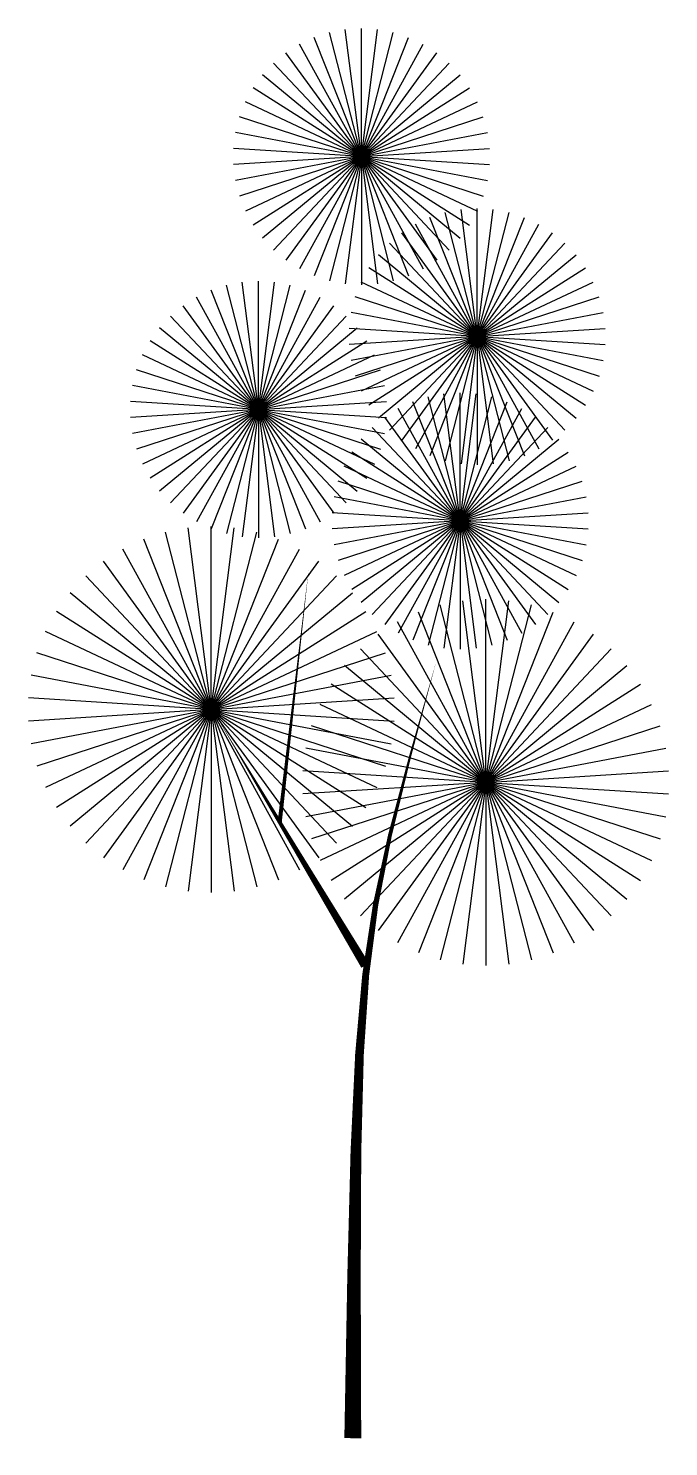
# Model space of a CAD drawing. Extents: x -27731 to -25477, y -21811 to -16818.
import ezdxf

# ---------------------------------------------------------------- set-up
doc = ezdxf.new("R2010")
doc.units = 0
doc.layers.get('0').update_dxf_attribs({"linetype": 'CONTINUOUS'})

# ---------------------------------------------------------------- blocks, each defined once
blk = doc.blocks.new('LEAVEGROUP')
at = {"color": 74}
for q in [(-370.9, 936.7), (-250.5, 975.8), (-126.3, 999.5), (0, 1007.4), (126.3, 999.5), (250.5, 975.8), (370.9, 936.7), (-485.3, 882.8), (485.3, 882.8), (-592.1, 815), (592.1, 815), (-689.6, 734.4), (689.6, 734.4), (-776.2, 642.1), (776.2, 642.1), (-850.6, 539.8), (850.6, 539.8), (-911.5, 428.9), (911.5, 428.9), (-958.1, 311.3), (958.1, 311.3), (-989.6, 188.8), (989.6, 188.8), (-1005.4, 63.3), (-1005.4, -63.3), (-989.6, -188.8), (-958.1, -311.3), (-911.5, -428.9), (-850.6, -539.8), (-776.2, -642.1), (-689.6, -734.4), (-592.1, -815), (-485.3, -882.8), (-370.9, -936.7), (-250.5, -975.8), (-126.3, -999.5), (1005.4, 63.3), (1005.4, -63.3), (989.6, -188.8), (958.1, -311.3), (911.5, -428.9), (850.6, -539.8), (776.2, -642.1), (689.6, -734.4), (592.1, -815), (485.3, -882.8), (370.9, -936.7), (250.5, -975.8), (126.3, -999.5), (0, -1007.4)]:
    blk.add_line((0, 0), q, dxfattribs=at)

msp = doc.modelspace()

# ---------------------------------------------------------------- linework, layer by layer
at = {"color": 0}
for points in [[(-26846.2, -19613.2, 14.8, 0, 0), (-26743.8, -18720.3, 0, 0, 0)], [(-26294.3, -19044.1, 0, 7.54, 0), (-26387.6, -19382.7, 7.54, 13.6, 0), (-26458, -19658.7, 13.6, 19, 0), (-26508.7, -19904, 19, 24.4, 0), (-26543.4, -20150.3, 24.4, 30.4, 0), (-26565.3, -20429.4, 30.4, 37.7, 0), (-26577.9, -20773.1, 37.7, 47.2, 0), (-26584.6, -21213.2, 47.2, 59.4, 0), (-26588.9, -21781.5, 59.4, 59.4, 0)], [(-26545.1, -20117.4, 31.7, 0, 0), (-27067.6, -19242.6, 0, 0, 0)]]:
    msp.add_lwpolyline(points, format="xyseb", dxfattribs=at)

# ---------------------------------------------------------------- block references
at = {"color": 0, "zscale": 0.6400000000000001}
for p, xscale, yscale in [((-26558.7, -17269.8), 0.4480000000004657, 0.4479999999998836), ((-26151, -17903.6), 0.448, 0.448), ((-26921.1, -18160.1), 0.448, 0.448), ((-26211.4, -18552.4), 0.448, 0.448), ((-27087.2, -19216.3), 0.6400000000000001, 0.6400000000000001), ((-26120.8, -19472.9), 0.6400000000000001, 0.6400000000000001)]:
    msp.add_blockref('LEAVEGROUP', p, dxfattribs=dict(at, xscale=xscale, yscale=yscale))

doc.saveas('drawing.dxf')
